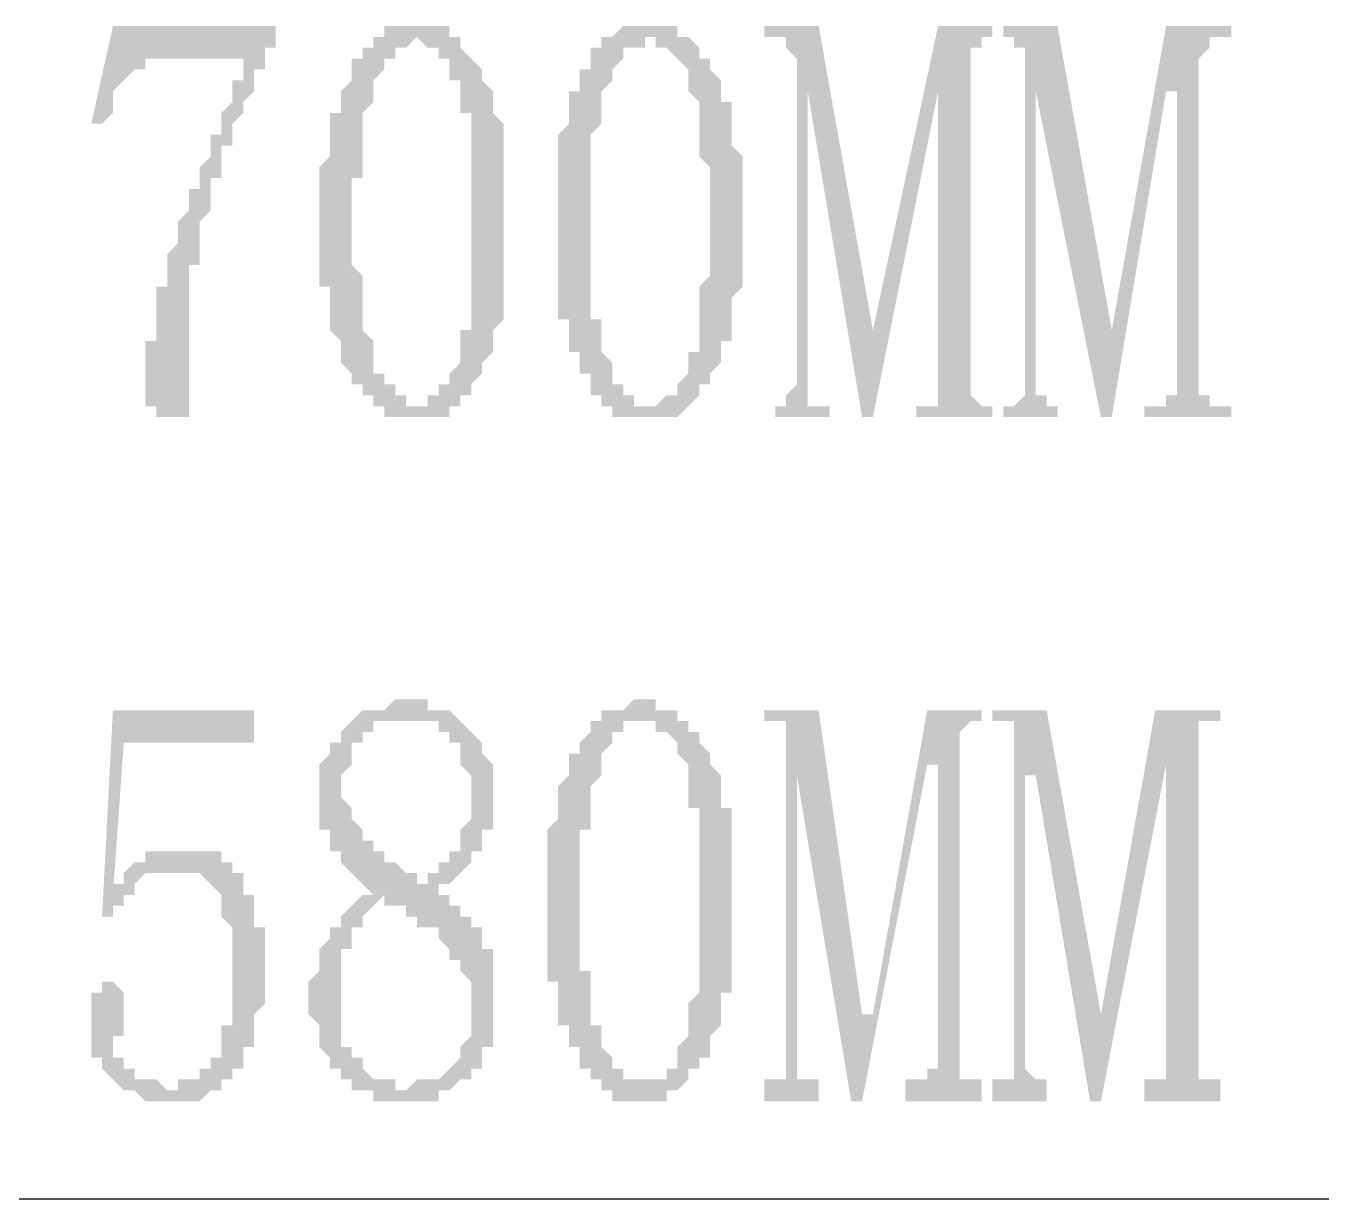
# Model space of a CAD drawing. Header units: inches. Extents: x 11 to 286, y 6 to 196.
# Drawn here: x 100.64 to 105.72, y 100.34 to 104.92 of the extents above; entities that cross this region are included whole.
import ezdxf

# ---------------------------------------------------------------- set-up
doc = ezdxf.new("R2010")
doc.units = ezdxf.units.IN
doc.header["$MEASUREMENT"] = 0
doc.layers.add('PDF_几何图形', color=7, linetype='Continuous')
doc.layers.add('PDF_实体填充', color=7, linetype='Continuous', true_color=0xffffff)

msp = doc.modelspace()

# ---------------------------------------------------------------- hatches: boundary and pattern name
at = {"layer": 'PDF_实体填充', "transparency": 33554559}
for points in [[(101.6141, 104.8314), (101.5718, 104.8314), (101.5718, 104.7891), (101.5718, 104.7468), (101.5294, 104.7468), (101.5294, 104.7044), (101.5294, 104.6621), (101.4871, 104.6198), (101.4871, 104.5774), (101.4448, 104.5351), (101.4448, 104.4928), (101.4448, 104.4504), (101.4024, 104.4504), (101.4024, 104.4081), (101.4024, 104.3658), (101.4024, 104.3234), (101.3601, 104.3234), (101.3601, 104.2811), (101.3601, 104.2388), (101.3601, 104.1964), (101.3178, 104.1541), (101.3178, 104.1118), (101.3178, 104.0694), (101.3178, 104.0271), (101.3178, 103.9848), (101.2754, 103.9848), (101.2754, 103.9424), (101.2754, 103.9001), (101.2754, 103.8578), (101.2754, 103.8154), (101.2754, 103.7731), (101.2754, 103.7308), (101.2754, 103.6884), (101.2754, 103.6461), (101.2754, 103.6038), (101.2754, 103.5614), (101.2754, 103.5191), (101.2754, 103.4768), (101.2754, 103.4344), (101.2754, 103.3921), (101.2331, 103.3921), (101.1908, 103.3921), (101.1484, 103.3921), (101.1484, 103.4344), (101.1061, 103.4344), (101.1061, 103.4768), (101.1061, 103.5191), (101.1061, 103.5614), (101.1061, 103.6038), (101.1061, 103.6461), (101.1061, 103.6884), (101.1484, 103.6884), (101.1484, 103.7308), (101.1484, 103.7731), (101.1484, 103.8154), (101.1484, 103.8578), (101.1484, 103.9001), (101.1908, 103.9001), (101.1908, 103.9424), (101.1908, 103.9848), (101.1908, 104.0271), (101.2331, 104.0694), (101.2331, 104.1118), (101.2331, 104.1541), (101.2754, 104.1964), (101.2754, 104.2388), (101.2754, 104.2811), (101.3178, 104.2811), (101.3178, 104.3234), (101.3178, 104.3658), (101.3601, 104.4081), (101.3601, 104.4504), (101.3601, 104.4928), (101.4024, 104.4928), (101.4024, 104.5351), (101.4024, 104.5774), (101.4448, 104.6198), (101.4448, 104.6621), (101.4448, 104.7044), (101.4871, 104.7044), (101.4871, 104.7468), (101.4871, 104.7891), (101.1484, 104.7891), (101.1061, 104.7891), (101.1061, 104.7468), (101.0638, 104.7468), (101.0214, 104.7044), (100.9791, 104.6621), (100.9791, 104.6198), (100.9791, 104.5774), (100.9368, 104.5351), (100.8944, 104.5351), (100.9791, 104.9161), (101.6141, 104.9161)], [(104.3234, 103.5191), (104.3234, 103.4768), (104.3658, 103.4344), (104.4081, 103.4344), (104.4081, 103.3921), (104.1118, 103.3921), (104.1118, 103.4344), (104.1541, 103.4344), (104.1964, 103.4344), (104.1964, 103.4768), (104.1964, 103.5191), (104.1964, 104.6621), (103.9424, 103.3921), (103.9001, 103.3921), (103.6884, 104.6621), (103.6884, 103.5191), (103.6884, 103.4768), (103.6884, 103.4344), (103.7308, 103.4344), (103.7731, 103.4344), (103.7731, 103.3921), (103.5614, 103.3921), (103.5614, 103.4344), (103.6038, 103.4344), (103.6038, 103.4768), (103.6461, 103.5191), (103.6461, 104.7891), (103.6038, 104.8314), (103.6038, 104.8738), (103.5614, 104.8738), (103.5191, 104.8738), (103.5191, 104.9161), (103.7308, 104.9161), (103.9424, 103.7308), (104.1964, 104.9161), (104.4081, 104.9161), (104.4081, 104.8738), (104.3658, 104.8738), (104.3658, 104.8314), (104.3234, 104.8314), (104.3234, 104.7891)], [(105.2124, 103.5191), (105.2124, 103.4768), (105.2548, 103.4768), (105.2548, 103.4344), (105.2971, 103.4344), (105.3394, 103.4344), (105.3394, 103.3921), (105.0008, 103.3921), (105.0008, 103.4344), (105.0431, 103.4344), (105.0854, 103.4344), (105.0854, 103.4768), (105.1278, 103.4768), (105.1278, 103.5191), (105.1278, 104.6621), (105.0854, 104.6621), (104.8738, 103.3921), (104.8314, 103.3921), (104.5774, 104.6621), (104.5774, 103.5191), (104.5774, 103.4768), (104.6198, 103.4768), (104.6198, 103.4344), (104.6621, 103.4344), (104.6621, 103.3921), (104.4504, 103.3921), (104.4504, 103.4344), (104.4928, 103.4344), (104.5351, 103.4768), (104.5351, 103.5191), (104.5351, 104.7891), (104.5351, 104.8314), (104.4928, 104.8314), (104.4928, 104.8738), (104.4504, 104.8738), (104.4504, 104.9161), (104.6621, 104.9161), (104.8738, 103.7308), (105.0854, 104.9161), (105.3394, 104.9161), (105.3394, 104.8738), (105.2971, 104.8738), (105.2548, 104.8738), (105.2548, 104.8314), (105.2124, 104.7891)], [(101.2754, 101.6988), (101.3178, 101.6988), (101.3601, 101.6988), (101.4024, 101.6988), (101.4024, 101.6564), (101.4448, 101.6564), (101.4448, 101.6141), (101.4871, 101.6141), (101.4871, 101.5718), (101.4871, 101.5294), (101.5294, 101.5294), (101.5294, 101.4871), (101.5294, 101.4448), (101.5294, 101.4024), (101.5718, 101.4024), (101.5718, 101.3601), (101.5718, 101.3178), (101.5718, 101.2754), (101.5718, 101.2331), (101.5718, 101.1908), (101.5718, 101.1484), (101.5718, 101.1061), (101.5294, 101.0638), (101.5294, 101.0214), (101.5294, 100.9791), (101.5294, 100.9368), (101.4871, 100.9368), (101.4871, 100.8944), (101.4871, 100.8521), (101.4448, 100.8521), (101.4448, 100.8098), (101.4024, 100.8098), (101.4024, 100.7674), (101.3601, 100.7674), (101.3178, 100.7251), (101.2754, 100.7251), (101.2331, 100.7251), (101.1908, 100.7251), (101.1484, 100.7251), (101.1061, 100.7251), (101.0638, 100.7674), (101.0214, 100.7674), (100.9791, 100.8098), (100.9368, 100.8521), (100.9368, 100.8944), (100.8944, 100.8944), (100.8944, 100.9368), (100.8944, 100.9791), (100.8944, 101.0214), (100.8944, 101.0638), (100.8944, 101.1061), (100.8944, 101.1484), (100.9368, 101.1484), (100.9368, 101.1908), (100.9791, 101.1908), (101.0214, 101.1484), (101.0214, 101.1061), (101.0214, 101.0638), (101.0214, 101.0214), (101.0214, 100.9791), (100.9791, 100.9791), (100.9791, 100.9368), (100.9791, 100.8944), (101.0214, 100.8944), (101.0214, 100.8521), (101.0638, 100.8521), (101.0638, 100.8098), (101.1061, 100.8098), (101.1484, 100.8098), (101.1908, 100.7674), (101.2331, 100.7674), (101.2331, 100.8098), (101.2754, 100.8098), (101.3178, 100.8098), (101.3178, 100.8521), (101.3601, 100.8521), (101.3601, 100.8944), (101.4024, 100.8944), (101.4024, 100.9368), (101.4024, 100.9791), (101.4024, 101.0214), (101.4448, 101.0214), (101.4448, 101.0638), (101.4448, 101.1061), (101.4448, 101.1484), (101.4448, 101.1908), (101.4448, 101.2331), (101.4448, 101.2754), (101.4448, 101.3178), (101.4448, 101.3601), (101.4448, 101.4024), (101.4024, 101.4448), (101.4024, 101.4871), (101.4024, 101.5294), (101.3601, 101.5718), (101.3178, 101.6141), (101.2754, 101.6141), (101.2331, 101.6141), (101.1908, 101.6141), (101.1484, 101.6141), (101.1061, 101.6141), (101.0638, 101.5718), (101.0638, 101.5294), (101.0214, 101.5294), (101.0214, 101.4871), (100.9791, 101.4871), (100.9791, 101.4448), (100.9368, 101.4448), (100.9791, 102.2491), (101.5294, 102.2491), (101.5294, 102.1221), (101.0214, 102.1221), (100.9791, 101.5294), (100.9791, 101.5718), (101.0214, 101.5718), (101.0214, 101.6141), (101.0638, 101.6564), (101.1061, 101.6564), (101.1061, 101.6988), (101.1484, 101.6988), (101.1908, 101.6988), (101.2331, 101.6988)], [(104.2811, 100.8521), (104.2811, 100.8098), (104.3234, 100.8098), (104.3658, 100.8098), (104.3658, 100.7251), (104.0694, 100.7251), (104.0694, 100.8098), (104.1118, 100.8098), (104.1541, 100.8098), (104.1541, 100.8521), (104.1964, 100.8521), (104.1964, 102.0374), (104.1541, 102.0374), (103.9001, 100.7251), (103.8578, 100.7251), (103.6461, 101.9951), (103.6461, 100.8521), (103.6461, 100.8098), (103.6884, 100.8098), (103.7308, 100.8098), (103.7308, 100.7251), (103.5191, 100.7251), (103.5191, 100.8098), (103.5614, 100.8098), (103.6038, 100.8098), (103.6038, 100.8521), (103.6038, 102.1221), (103.6038, 102.1644), (103.6038, 102.2068), (103.5614, 102.2068), (103.5191, 102.2068), (103.5191, 102.2491), (103.7308, 102.2491), (103.9001, 101.0638), (103.9424, 101.0638), (104.1541, 102.2491), (104.3658, 102.2491), (104.3658, 102.2068), (104.3234, 102.2068), (104.2811, 102.1644), (104.2811, 102.1221)], [(105.2124, 100.8521), (105.2124, 100.8098), (105.2548, 100.8098), (105.2971, 100.8098), (105.2971, 100.7251), (105.0008, 100.7251), (105.0008, 100.8098), (105.0431, 100.8098), (105.0854, 100.8098), (105.0854, 100.8521), (105.0854, 102.0374), (104.8314, 100.7251), (104.7891, 100.7251), (104.5774, 101.9951), (104.5351, 101.9951), (104.5351, 100.8521), (104.5774, 100.8098), (104.6198, 100.8098), (104.6198, 100.7251), (104.4081, 100.7251), (104.4081, 100.8098), (104.4504, 100.8098), (104.4928, 100.8098), (104.4928, 100.8521), (104.4928, 102.1221), (104.4928, 102.1644), (104.4928, 102.2068), (104.4504, 102.2068), (104.4081, 102.2068), (104.4081, 102.2491), (104.6198, 102.2491), (104.8314, 101.0638), (105.0431, 102.2491), (105.2971, 102.2491), (105.2971, 102.2068), (105.2548, 102.2068), (105.2124, 102.2068), (105.2124, 102.1644), (105.2124, 102.1221)]]:
    msp.add_hatch(color=7, dxfattribs=at).paths.add_polyline_path(points, flags=0)
h = msp.add_hatch(color=7, dxfattribs=at)
h.paths.add_polyline_path([(102.1644, 104.8738), (102.1644, 104.8738), (102.1221, 104.8314), (102.1221, 104.8314), (102.1221, 104.8314), (102.0798, 104.8314), (102.0798, 104.8314), (102.0798, 104.7891), (102.0374, 104.7891), (102.0374, 104.7891), (102.0374, 104.7468), (102.0374, 104.7468), (101.9951, 104.7044), (101.9951, 104.7044), (101.9951, 104.6621), (101.9951, 104.6621), (101.9951, 104.6198), (101.9951, 104.6198), (101.9528, 104.5774), (101.9528, 104.5774), (101.9528, 104.5774), (101.9528, 104.5351), (101.9528, 104.5351), (101.9528, 104.4928), (101.9528, 104.4928), (101.9528, 104.4504), (101.9528, 104.4504), (101.9528, 104.4081), (101.9528, 104.4081), (101.9528, 104.3658), (101.9528, 104.3234), (101.9104, 104.3234), (101.9104, 104.2811), (101.9104, 104.2811), (101.9104, 104.2388), (101.9104, 104.1964), (101.9104, 104.1964), (101.9104, 104.1541), (101.9104, 104.1541), (101.9104, 104.1118), (101.9104, 104.1118), (101.9104, 104.0694), (101.9104, 104.0271), (101.9104, 104.0271), (101.9104, 103.9848), (101.9104, 103.9848), (101.9528, 103.9424), (101.9528, 103.9001), (101.9528, 103.9001), (101.9528, 103.8578), (101.9528, 103.8578), (101.9528, 103.8154), (101.9528, 103.8154), (101.9528, 103.7731), (101.9528, 103.7731), (101.9528, 103.7308), (101.9528, 103.7308), (101.9528, 103.7308), (101.9951, 103.6884), (101.9951, 103.6884), (101.9951, 103.6461), (101.9951, 103.6461), (101.9951, 103.6461), (101.9951, 103.6038), (101.9951, 103.5614), (102.0374, 103.5614), (102.0374, 103.5191), (102.0374, 103.5191), (102.0798, 103.5191), (102.0798, 103.4768), (102.0798, 103.4768), (102.0798, 103.4768), (102.1221, 103.4768), (102.1221, 103.4344), (102.1221, 103.4344), (102.1644, 103.4344), (102.1644, 103.4344), (102.1644, 103.4344), (102.2068, 103.4344), (102.2068, 103.4344), (102.2068, 103.4768), (102.2491, 103.4768), (102.2491, 103.4768), (102.2491, 103.4768), (102.2491, 103.5191), (102.2914, 103.5191), (102.2914, 103.5191), (102.2914, 103.5614), (102.2914, 103.5614), (102.3338, 103.6038), (102.3338, 103.6461), (102.3338, 103.6461), (102.3338, 103.6461), (102.3338, 103.6884), (102.3338, 103.6884), (102.3338, 103.7308), (102.3761, 103.7308), (102.3761, 103.7731), (102.3761, 103.7731), (102.3761, 103.8154), (102.3761, 103.8154), (102.3761, 103.8578), (102.3761, 103.8578), (102.3761, 103.9001), (102.3761, 103.9001), (102.3761, 103.9424), (102.3761, 103.9424), (102.3761, 103.9848), (102.3761, 104.0271), (102.3761, 104.0271), (102.3761, 104.0694), (102.3761, 104.0694), (102.3761, 104.1118), (102.3761, 104.1541), (102.3761, 104.1541), (102.3761, 104.1964), (102.3761, 104.1964), (102.3761, 104.2388), (102.3761, 104.2811), (102.3761, 104.2811), (102.3761, 104.3234), (102.3761, 104.3234), (102.3761, 104.3658), (102.3761, 104.3658), (102.3761, 104.4081), (102.3761, 104.4504), (102.3761, 104.4504), (102.3761, 104.4928), (102.3761, 104.4928), (102.3761, 104.5351), (102.3761, 104.5351), (102.3761, 104.5774), (102.3338, 104.5774), (102.3338, 104.5774), (102.3338, 104.6198), (102.3338, 104.6198), (102.3338, 104.6621), (102.3338, 104.6621), (102.3338, 104.6621), (102.3338, 104.7044), (102.2914, 104.7044), (102.2914, 104.7468), (102.2914, 104.7468), (102.2914, 104.7891), (102.2914, 104.7891), (102.2491, 104.7891), (102.2491, 104.8314), (102.2491, 104.8314), (102.2068, 104.8314), (102.2068, 104.8314), (102.2068, 104.8314), (102.1644, 104.8738), (102.1644, 104.8738), (102.1644, 104.8738), (102.1644, 104.8738)], flags=0)
h.paths.add_polyline_path([(102.1644, 103.3921), (102.1221, 103.3921), (102.1221, 103.3921), (102.1221, 103.3921), (102.0798, 103.3921), (102.0798, 103.3921), (102.0798, 103.3921), (102.0374, 103.3921), (102.0374, 103.3921), (102.0374, 103.4344), (101.9951, 103.4344), (101.9951, 103.4344), (101.9951, 103.4768), (101.9528, 103.4768), (101.9528, 103.4768), (101.9528, 103.5191), (101.9104, 103.5191), (101.9104, 103.5614), (101.9104, 103.5614), (101.9104, 103.5614), (101.8681, 103.6038), (101.8681, 103.6038), (101.8681, 103.6461), (101.8681, 103.6461), (101.8681, 103.6461), (101.8681, 103.6884), (101.8681, 103.6884), (101.8258, 103.7308), (101.8258, 103.7308), (101.8258, 103.7731), (101.8258, 103.7731), (101.8258, 103.8154), (101.8258, 103.8154), (101.8258, 103.8578), (101.8258, 103.8578), (101.8258, 103.9001), (101.7834, 103.9001), (101.7834, 103.9424), (101.7834, 103.9424), (101.7834, 103.9848), (101.7834, 103.9848), (101.7834, 104.0271), (101.7834, 104.0694), (101.7834, 104.0694), (101.7834, 104.1118), (101.7834, 104.1541), (101.7834, 104.1541), (101.7834, 104.1964), (101.7834, 104.1964), (101.7834, 104.2388), (101.7834, 104.2388), (101.7834, 104.2811), (101.7834, 104.3234), (101.7834, 104.3234), (101.7834, 104.3658), (101.7834, 104.3658), (101.8258, 104.4081), (101.8258, 104.4081), (101.8258, 104.4504), (101.8258, 104.4504), (101.8258, 104.4928), (101.8258, 104.4928), (101.8258, 104.5351), (101.8258, 104.5351), (101.8258, 104.5774), (101.8681, 104.5774), (101.8681, 104.6198), (101.8681, 104.6198), (101.8681, 104.6621), (101.8681, 104.6621), (101.8681, 104.6621), (101.9104, 104.7044), (101.9104, 104.7044), (101.9104, 104.7468), (101.9104, 104.7468), (101.9104, 104.7891), (101.9528, 104.7891), (101.9528, 104.8314), (101.9528, 104.8314), (101.9951, 104.8314), (101.9951, 104.8738), (101.9951, 104.8738), (102.0374, 104.8738), (102.0374, 104.8738), (102.0374, 104.9161), (102.0798, 104.9161), (102.0798, 104.9161), (102.0798, 104.9161), (102.1221, 104.9161), (102.1221, 104.9161), (102.1644, 104.9161), (102.1644, 104.9161), (102.1644, 104.9161), (102.2068, 104.9161), (102.2068, 104.9161), (102.2068, 104.9161), (102.2491, 104.9161), (102.2491, 104.9161), (102.2914, 104.9161), (102.2914, 104.8738), (102.2914, 104.8738), (102.3338, 104.8738), (102.3338, 104.8738), (102.3338, 104.8314), (102.3338, 104.8314), (102.3761, 104.7891), (102.3761, 104.7891), (102.3761, 104.7891), (102.4184, 104.7468), (102.4184, 104.7468), (102.4184, 104.7044), (102.4184, 104.7044), (102.4184, 104.7044), (102.4608, 104.6621), (102.4608, 104.6621), (102.4608, 104.6198), (102.4608, 104.6198), (102.4608, 104.6198), (102.4608, 104.5774), (102.4608, 104.5774), (102.5031, 104.5351), (102.5031, 104.5351), (102.5031, 104.4928), (102.5031, 104.4928), (102.5031, 104.4504), (102.5031, 104.4504), (102.5031, 104.4081), (102.5031, 104.4081), (102.5031, 104.3658), (102.5031, 104.3234), (102.5031, 104.3234), (102.5031, 104.2811), (102.5031, 104.2811), (102.5031, 104.2388), (102.5031, 104.1964), (102.5031, 104.1964), (102.5031, 104.1541), (102.5031, 104.1541), (102.5031, 104.1118), (102.5031, 104.1118), (102.5031, 104.0694), (102.5031, 104.0271), (102.5031, 104.0271), (102.5031, 103.9848), (102.5031, 103.9848), (102.5031, 103.9424), (102.5031, 103.9424), (102.5031, 103.9001), (102.5031, 103.8578), (102.5031, 103.8578), (102.5031, 103.8154), (102.5031, 103.8154), (102.5031, 103.7731), (102.5031, 103.7731), (102.4608, 103.7308), (102.4608, 103.7308), (102.4608, 103.6884), (102.4608, 103.6884), (102.4608, 103.6884), (102.4608, 103.6461), (102.4608, 103.6461), (102.4184, 103.6038), (102.4184, 103.6038), (102.4184, 103.6038), (102.4184, 103.6038), (102.4184, 103.5614), (102.4184, 103.5614), (102.3761, 103.5191), (102.3761, 103.5191), (102.3761, 103.4768), (102.3338, 103.4768), (102.3338, 103.4768), (102.3338, 103.4344), (102.2914, 103.4344), (102.2914, 103.4344), (102.2914, 103.3921), (102.2491, 103.3921), (102.2491, 103.3921), (102.2491, 103.3921), (102.2068, 103.3921), (102.2068, 103.3921), (102.2068, 103.3921), (102.1644, 103.3921), (102.1644, 103.3921), (102.1644, 103.3921), (102.1644, 103.3921)], flags=0)
h = msp.add_hatch(color=7, dxfattribs=at)
h.paths.add_polyline_path([(103.0534, 104.8738), (103.0534, 104.8738), (103.0534, 104.8314), (103.0111, 104.8314), (103.0111, 104.8314), (103.0111, 104.8314), (102.9688, 104.8314), (102.9688, 104.7891), (102.9688, 104.7891), (102.9688, 104.7891), (102.9264, 104.7468), (102.9264, 104.7468), (102.9264, 104.7044), (102.9264, 104.7044), (102.8841, 104.6621), (102.8841, 104.6621), (102.8841, 104.6198), (102.8841, 104.6198), (102.8841, 104.5774), (102.8841, 104.5774), (102.8841, 104.5774), (102.8841, 104.5351), (102.8841, 104.5351), (102.8418, 104.4928), (102.8418, 104.4928), (102.8418, 104.4504), (102.8418, 104.4504), (102.8418, 104.4081), (102.8418, 104.4081), (102.8418, 104.3658), (102.8418, 104.3234), (102.8418, 104.3234), (102.8418, 104.2811), (102.8418, 104.2811), (102.8418, 104.2388), (102.8418, 104.1964), (102.8418, 104.1964), (102.8418, 104.1541), (102.8418, 104.1541), (102.8418, 104.1118), (102.8418, 104.1118), (102.8418, 104.0694), (102.8418, 104.0271), (102.8418, 104.0271), (102.8418, 103.9848), (102.8418, 103.9848), (102.8418, 103.9424), (102.8418, 103.9001), (102.8418, 103.9001), (102.8418, 103.8578), (102.8418, 103.8578), (102.8418, 103.8154), (102.8418, 103.8154), (102.8418, 103.7731), (102.8841, 103.7731), (102.8841, 103.7308), (102.8841, 103.7308), (102.8841, 103.7308), (102.8841, 103.6884), (102.8841, 103.6884), (102.8841, 103.6461), (102.8841, 103.6461), (102.8841, 103.6461), (102.9264, 103.6038), (102.9264, 103.5614), (102.9264, 103.5614), (102.9264, 103.5191), (102.9688, 103.5191), (102.9688, 103.5191), (102.9688, 103.4768), (103.0111, 103.4768), (103.0111, 103.4768), (103.0111, 103.4768), (103.0111, 103.4344), (103.0534, 103.4344), (103.0534, 103.4344), (103.0534, 103.4344), (103.0958, 103.4344), (103.0958, 103.4344), (103.0958, 103.4344), (103.1381, 103.4768), (103.1381, 103.4768), (103.1381, 103.4768), (103.1804, 103.4768), (103.1804, 103.5191), (103.1804, 103.5191), (103.1804, 103.5191), (103.2228, 103.5614), (103.2228, 103.5614), (103.2228, 103.6038), (103.2228, 103.6461), (103.2228, 103.6461), (103.2651, 103.6461), (103.2651, 103.6884), (103.2651, 103.6884), (103.2651, 103.7308), (103.2651, 103.7308), (103.2651, 103.7731), (103.2651, 103.7731), (103.2651, 103.8154), (103.2651, 103.8154), (103.2651, 103.8578), (103.2651, 103.8578), (103.2651, 103.9001), (103.2651, 103.9001), (103.3074, 103.9424), (103.3074, 103.9424), (103.3074, 103.9848), (103.3074, 104.0271), (103.3074, 104.0271), (103.3074, 104.0694), (103.3074, 104.0694), (103.3074, 104.1118), (103.3074, 104.1541), (103.3074, 104.1541), (103.3074, 104.1964), (103.3074, 104.1964), (103.3074, 104.2388), (103.3074, 104.2811), (103.3074, 104.2811), (103.3074, 104.3234), (103.3074, 104.3234), (103.3074, 104.3658), (103.3074, 104.3658), (103.2651, 104.4081), (103.2651, 104.4504), (103.2651, 104.4504), (103.2651, 104.4928), (103.2651, 104.4928), (103.2651, 104.5351), (103.2651, 104.5351), (103.2651, 104.5774), (103.2651, 104.5774), (103.2651, 104.5774), (103.2651, 104.6198), (103.2651, 104.6198), (103.2228, 104.6621), (103.2228, 104.6621), (103.2228, 104.6621), (103.2228, 104.7044), (103.2228, 104.7044), (103.2228, 104.7468), (103.2228, 104.7468), (103.1804, 104.7891), (103.1804, 104.7891), (103.1804, 104.7891), (103.1381, 104.8314), (103.1381, 104.8314), (103.1381, 104.8314), (103.0958, 104.8314), (103.0958, 104.8314), (103.0958, 104.8738), (103.0534, 104.8738), (103.0534, 104.8738), (103.0534, 104.8738)], flags=0)
h.paths.add_polyline_path([(103.0534, 103.3921), (103.0534, 103.3921), (103.0534, 103.3921), (103.0111, 103.3921), (103.0111, 103.3921), (102.9688, 103.3921), (102.9688, 103.3921), (102.9688, 103.3921), (102.9264, 103.3921), (102.9264, 103.4344), (102.9264, 103.4344), (102.8841, 103.4344), (102.8841, 103.4768), (102.8841, 103.4768), (102.8418, 103.4768), (102.8418, 103.5191), (102.8418, 103.5191), (102.8418, 103.5614), (102.7994, 103.5614), (102.7994, 103.5614), (102.7994, 103.6038), (102.7994, 103.6038), (102.7994, 103.6461), (102.7571, 103.6461), (102.7571, 103.6461), (102.7571, 103.6884), (102.7571, 103.6884), (102.7571, 103.7308), (102.7571, 103.7308), (102.7571, 103.7731), (102.7148, 103.7731), (102.7148, 103.8154), (102.7148, 103.8154), (102.7148, 103.8578), (102.7148, 103.8578), (102.7148, 103.9001), (102.7148, 103.9001), (102.7148, 103.9424), (102.7148, 103.9424), (102.7148, 103.9848), (102.7148, 103.9848), (102.7148, 104.0271), (102.7148, 104.0694), (102.7148, 104.0694), (102.7148, 104.1118), (102.7148, 104.1541), (102.7148, 104.1541), (102.7148, 104.1964), (102.7148, 104.1964), (102.7148, 104.2388), (102.7148, 104.2388), (102.7148, 104.2811), (102.7148, 104.3234), (102.7148, 104.3234), (102.7148, 104.3658), (102.7148, 104.3658), (102.7148, 104.4081), (102.7148, 104.4081), (102.7148, 104.4504), (102.7148, 104.4504), (102.7148, 104.4928), (102.7148, 104.4928), (102.7571, 104.5351), (102.7571, 104.5351), (102.7571, 104.5774), (102.7571, 104.5774), (102.7571, 104.6198), (102.7571, 104.6198), (102.7571, 104.6621), (102.7994, 104.6621), (102.7994, 104.6621), (102.7994, 104.7044), (102.7994, 104.7044), (102.7994, 104.7468), (102.8418, 104.7468), (102.8418, 104.7891), (102.8418, 104.7891), (102.8418, 104.8314), (102.8841, 104.8314), (102.8841, 104.8314), (102.8841, 104.8738), (102.9264, 104.8738), (102.9264, 104.8738), (102.9264, 104.8738), (102.9688, 104.9161), (102.9688, 104.9161), (102.9688, 104.9161), (103.0111, 104.9161), (103.0111, 104.9161), (103.0534, 104.9161), (103.0534, 104.9161), (103.0534, 104.9161), (103.0958, 104.9161), (103.0958, 104.9161), (103.1381, 104.9161), (103.1381, 104.9161), (103.1381, 104.9161), (103.1804, 104.9161), (103.1804, 104.9161), (103.1804, 104.8738), (103.2228, 104.8738), (103.2228, 104.8738), (103.2228, 104.8738), (103.2651, 104.8314), (103.2651, 104.8314), (103.2651, 104.7891), (103.3074, 104.7891), (103.3074, 104.7891), (103.3074, 104.7468), (103.3074, 104.7468), (103.3498, 104.7044), (103.3498, 104.7044), (103.3498, 104.7044), (103.3498, 104.6621), (103.3498, 104.6621), (103.3498, 104.6198), (103.3921, 104.6198), (103.3921, 104.6198), (103.3921, 104.5774), (103.3921, 104.5774), (103.3921, 104.5351), (103.3921, 104.5351), (103.3921, 104.4928), (103.3921, 104.4928), (103.3921, 104.4504), (103.3921, 104.4504), (103.4344, 104.4081), (103.4344, 104.4081), (103.4344, 104.3658), (103.4344, 104.3234), (103.4344, 104.3234), (103.4344, 104.2811), (103.4344, 104.2811), (103.4344, 104.2388), (103.4344, 104.1964), (103.4344, 104.1964), (103.4344, 104.1541), (103.4344, 104.1541), (103.4344, 104.1118), (103.4344, 104.1118), (103.4344, 104.0694), (103.4344, 104.0271), (103.4344, 104.0271), (103.4344, 103.9848), (103.4344, 103.9848), (103.4344, 103.9424), (103.4344, 103.9424), (103.4344, 103.9001), (103.3921, 103.8578), (103.3921, 103.8578), (103.3921, 103.8154), (103.3921, 103.8154), (103.3921, 103.7731), (103.3921, 103.7731), (103.3921, 103.7308), (103.3921, 103.7308), (103.3921, 103.6884), (103.3921, 103.6884), (103.3498, 103.6884), (103.3498, 103.6461), (103.3498, 103.6461), (103.3498, 103.6038), (103.3498, 103.6038), (103.3498, 103.6038), (103.3498, 103.6038), (103.3074, 103.5614), (103.3074, 103.5614), (103.3074, 103.5191), (103.2651, 103.5191), (103.2651, 103.4768), (103.2651, 103.4768), (103.2651, 103.4768), (103.2228, 103.4344), (103.2228, 103.4344), (103.2228, 103.4344), (103.1804, 103.3921), (103.1804, 103.3921), (103.1804, 103.3921), (103.1381, 103.3921), (103.1381, 103.3921), (103.0958, 103.3921), (103.0958, 103.3921), (103.0958, 103.3921), (103.0534, 103.3921), (103.0534, 103.3921), (103.0534, 103.3921)], flags=0)
h = msp.add_hatch(color=7, dxfattribs=at)
h.paths.add_polyline_path([(101.8681, 101.1061), (101.8681, 101.0638), (101.8681, 101.0638), (101.8681, 101.0214), (101.8681, 101.0214), (101.8681, 100.9791), (101.8681, 100.9791), (101.8681, 100.9368), (101.9104, 100.9368), (101.9104, 100.9368), (101.9104, 100.8944), (101.9104, 100.8944), (101.9528, 100.8944), (101.9528, 100.8521), (101.9528, 100.8521), (101.9528, 100.8521), (101.9951, 100.8098), (101.9951, 100.8098), (102.0374, 100.8098), (102.0374, 100.8098), (102.0374, 100.8098), (102.0798, 100.8098), (102.0798, 100.7674), (102.1221, 100.7674), (102.1221, 100.7674), (102.1221, 100.7674), (102.1644, 100.8098), (102.1644, 100.8098), (102.2068, 100.8098), (102.2068, 100.8098), (102.2491, 100.8098), (102.2491, 100.8098), (102.2491, 100.8098), (102.2914, 100.8521), (102.2914, 100.8521), (102.2914, 100.8521), (102.2914, 100.8521), (102.3338, 100.8944), (102.3338, 100.8944), (102.3338, 100.8944), (102.3338, 100.9368), (102.3338, 100.9368), (102.3761, 100.9791), (102.3761, 100.9791), (102.3761, 101.0214), (102.3761, 101.0214), (102.3761, 101.0638), (102.3761, 101.0638), (102.3761, 101.1061), (102.3761, 101.1061), (102.3761, 101.1484), (102.3761, 101.1484), (102.3761, 101.1908), (102.3761, 101.1908), (102.3338, 101.2331), (102.3338, 101.2331), (102.3338, 101.2754), (102.3338, 101.2754), (102.2914, 101.2754), (102.2914, 101.3178), (102.2914, 101.3178), (102.2914, 101.3178), (102.2491, 101.3601), (102.2491, 101.3601), (102.2491, 101.3601), (102.2491, 101.4024), (102.2068, 101.4024), (102.2068, 101.4024), (102.1644, 101.4024), (102.1644, 101.4448), (102.1644, 101.4448), (102.1221, 101.4448), (102.1221, 101.4448), (102.1221, 101.4871), (102.0798, 101.4871), (102.0798, 101.4871), (102.0374, 101.4871), (102.0374, 101.5294), (101.9951, 101.4871), (101.9951, 101.4871), (101.9951, 101.4871), (101.9528, 101.4448), (101.9528, 101.4448), (101.9528, 101.4448), (101.9528, 101.4024), (101.9104, 101.4024), (101.9104, 101.3601), (101.9104, 101.3601), (101.9104, 101.3178), (101.9104, 101.3178), (101.8681, 101.3178), (101.8681, 101.2754), (101.8681, 101.2754), (101.8681, 101.2331), (101.8681, 101.2331), (101.8681, 101.1908), (101.8681, 101.1484), (101.8681, 101.1484), (101.8681, 101.1061), (101.8681, 101.1061), (101.8681, 101.1061)], flags=0)
h.paths.add_polyline_path([(102.4608, 101.1061), (102.4608, 101.1061), (102.4608, 101.0638), (102.4608, 101.0638), (102.4608, 101.0214), (102.4608, 101.0214), (102.4608, 100.9791), (102.4608, 100.9791), (102.4608, 100.9368), (102.4608, 100.9368), (102.4184, 100.9368), (102.4184, 100.8944), (102.4184, 100.8944), (102.4184, 100.8521), (102.3761, 100.8521), (102.3761, 100.8521), (102.3761, 100.8098), (102.3338, 100.8098), (102.3338, 100.8098), (102.3338, 100.8098), (102.2914, 100.7674), (102.2914, 100.7674), (102.2914, 100.7674), (102.2491, 100.7674), (102.2491, 100.7674), (102.2491, 100.7251), (102.2068, 100.7251), (102.2068, 100.7251), (102.1644, 100.7251), (102.1644, 100.7251), (102.1221, 100.7251), (102.1221, 100.7251), (102.1221, 100.7251), (102.0798, 100.7251), (102.0798, 100.7251), (102.0798, 100.7251), (102.0374, 100.7251), (102.0374, 100.7251), (101.9951, 100.7251), (101.9951, 100.7674), (101.9951, 100.7674), (101.9528, 100.7674), (101.9528, 100.7674), (101.9104, 100.7674), (101.9104, 100.8098), (101.9104, 100.8098), (101.8681, 100.8098), (101.8681, 100.8521), (101.8681, 100.8521), (101.8258, 100.8521), (101.8258, 100.8944), (101.8258, 100.8944), (101.8258, 100.8944), (101.7834, 100.9368), (101.7834, 100.9368), (101.7834, 100.9791), (101.7834, 100.9791), (101.7834, 101.0214), (101.7834, 101.0214), (101.7411, 101.0638), (101.7411, 101.0638), (101.7411, 101.1061), (101.7411, 101.1061), (101.7411, 101.1484), (101.7411, 101.1484), (101.7411, 101.1908), (101.7411, 101.1908), (101.7834, 101.2331), (101.7834, 101.2331), (101.7834, 101.2754), (101.7834, 101.2754), (101.7834, 101.3178), (101.7834, 101.3178), (101.8258, 101.3601), (101.8258, 101.3601), (101.8258, 101.3601), (101.8258, 101.3601), (101.8258, 101.4024), (101.8681, 101.4024), (101.8681, 101.4448), (101.8681, 101.4448), (101.8681, 101.4448), (101.9104, 101.4871), (101.9104, 101.4871), (101.9104, 101.4871), (101.9528, 101.5294), (101.9528, 101.5294), (101.9951, 101.5294), (101.9951, 101.5294), (101.9528, 101.5718), (101.9528, 101.5718), (101.9528, 101.5718), (101.9104, 101.6141), (101.9104, 101.6141), (101.9104, 101.6141), (101.8681, 101.6564), (101.8681, 101.6564), (101.8681, 101.6564), (101.8681, 101.6988), (101.8258, 101.6988), (101.8258, 101.6988), (101.8258, 101.7411), (101.8258, 101.7411), (101.8258, 101.7834), (101.7834, 101.7834), (101.7834, 101.8258), (101.7834, 101.8258), (101.7834, 101.8681), (101.7834, 101.8681), (101.7834, 101.9104), (101.7834, 101.9104), (101.7834, 101.9528), (101.7834, 101.9528), (101.7834, 101.9951), (101.7834, 101.9951), (101.7834, 102.0374), (101.7834, 102.0374), (101.8258, 102.0798), (101.8258, 102.0798), (101.8258, 102.0798), (101.8258, 102.1221), (101.8681, 102.1221), (101.8681, 102.1644), (101.8681, 102.1644), (101.8681, 102.1644), (101.8681, 102.1644), (101.9104, 102.2068), (101.9104, 102.2068), (101.9104, 102.2068), (101.9528, 102.2491), (101.9528, 102.2491), (101.9528, 102.2491), (101.9951, 102.2491), (101.9951, 102.2491), (102.0374, 102.2491), (102.0374, 102.2491), (102.0798, 102.2914), (102.0798, 102.2914), (102.0798, 102.2914), (102.1221, 102.2914), (102.1221, 102.2914), (102.1644, 102.2914), (102.1644, 102.2914), (102.2068, 102.2914), (102.2068, 102.2914), (102.2068, 102.2491), (102.2491, 102.2491), (102.2491, 102.2491), (102.2914, 102.2491), (102.2914, 102.2491), (102.2914, 102.2491), (102.3338, 102.2068), (102.3338, 102.2068), (102.3338, 102.2068), (102.3761, 102.1644), (102.3761, 102.1644), (102.3761, 102.1644), (102.4184, 102.1221), (102.4184, 102.1221), (102.4184, 102.1221), (102.4184, 102.0798), (102.4184, 102.0798), (102.4608, 102.0374), (102.4608, 102.0374), (102.4608, 101.9951), (102.4608, 101.9951), (102.4608, 101.9528), (102.4608, 101.9528), (102.4608, 101.9104), (102.4608, 101.9104), (102.4608, 101.9104), (102.4608, 101.8681), (102.4608, 101.8681), (102.4608, 101.8258), (102.4608, 101.7834), (102.4608, 101.7834), (102.4184, 101.7834), (102.4184, 101.7411), (102.4184, 101.7411), (102.4184, 101.6988), (102.4184, 101.6988), (102.3761, 101.6988), (102.3761, 101.6564), (102.3761, 101.6564), (102.3761, 101.6564), (102.3338, 101.6141), (102.3338, 101.6141), (102.3338, 101.6141), (102.2914, 101.5718), (102.2914, 101.5718), (102.2491, 101.5718), (102.2491, 101.5718), (102.2491, 101.5294), (102.2491, 101.5294), (102.2914, 101.5294), (102.2914, 101.5294), (102.2914, 101.4871), (102.3338, 101.4871), (102.3338, 101.4448), (102.3338, 101.4448), (102.3761, 101.4448), (102.3761, 101.4024), (102.3761, 101.4024), (102.4184, 101.4024), (102.4184, 101.3601), (102.4184, 101.3601), (102.4184, 101.3601), (102.4184, 101.3178), (102.4608, 101.3178), (102.4608, 101.2754), (102.4608, 101.2754), (102.4608, 101.2331), (102.4608, 101.2331), (102.4608, 101.1908), (102.4608, 101.1908), (102.4608, 101.1484), (102.4608, 101.1484), (102.4608, 101.1061), (102.4608, 101.1061)], flags=0)
h.paths.add_polyline_path([(102.3761, 101.9104), (102.3761, 101.9104), (102.3761, 101.9528), (102.3761, 101.9528), (102.3761, 101.9951), (102.3338, 102.0374), (102.3338, 102.0374), (102.3338, 102.0374), (102.3338, 102.0798), (102.3338, 102.0798), (102.3338, 102.1221), (102.2914, 102.1221), (102.2914, 102.1221), (102.2914, 102.1644), (102.2914, 102.1644), (102.2491, 102.1644), (102.2491, 102.2068), (102.2491, 102.2068), (102.2068, 102.2068), (102.2068, 102.2068), (102.1644, 102.2068), (102.1644, 102.2068), (102.1221, 102.2068), (102.1221, 102.2068), (102.1221, 102.2068), (102.0798, 102.2068), (102.0798, 102.2068), (102.0374, 102.2068), (102.0374, 102.2068), (101.9951, 102.2068), (101.9951, 102.2068), (101.9951, 102.1644), (101.9528, 102.1644), (101.9528, 102.1644), (101.9528, 102.1221), (101.9528, 102.1221), (101.9104, 102.1221), (101.9104, 102.0798), (101.9104, 102.0798), (101.9104, 102.0374), (101.9104, 102.0374), (101.8681, 101.9951), (101.8681, 101.9951), (101.8681, 101.9528), (101.8681, 101.9528), (101.8681, 101.9528), (101.8681, 101.9104), (101.8681, 101.9104), (101.9104, 101.8681), (101.9104, 101.8681), (101.9104, 101.8258), (101.9104, 101.8258), (101.9104, 101.8258), (101.9528, 101.7834), (101.9528, 101.7834), (101.9528, 101.7411), (101.9528, 101.7411), (101.9951, 101.7411), (101.9951, 101.7411), (101.9951, 101.6988), (101.9951, 101.6988), (102.0374, 101.6988), (102.0374, 101.6988), (102.0374, 101.6564), (102.0798, 101.6564), (102.0798, 101.6564), (102.1221, 101.6141), (102.1221, 101.6141), (102.1221, 101.6141), (102.1644, 101.6141), (102.1644, 101.5718), (102.2068, 101.5718), (102.2068, 101.6141), (102.2491, 101.6141), (102.2491, 101.6141), (102.2491, 101.6564), (102.2914, 101.6564), (102.2914, 101.6564), (102.2914, 101.6988), (102.2914, 101.6988), (102.3338, 101.6988), (102.3338, 101.6988), (102.3338, 101.7411), (102.3338, 101.7411), (102.3338, 101.7834), (102.3338, 101.7834), (102.3761, 101.8258), (102.3761, 101.8258), (102.3761, 101.8681), (102.3761, 101.8681), (102.3761, 101.9104), (102.3761, 101.9104), (102.3761, 101.9104)], flags=0)
h = msp.add_hatch(color=7, dxfattribs=at)
h.paths.add_polyline_path([(103.0534, 102.2068), (103.0111, 102.2068), (103.0111, 102.2068), (103.0111, 102.2068), (102.9688, 102.2068), (102.9688, 102.1644), (102.9688, 102.1644), (102.9264, 102.1644), (102.9264, 102.1221), (102.9264, 102.1221), (102.9264, 102.1221), (102.8841, 102.0798), (102.8841, 102.0798), (102.8841, 102.0374), (102.8841, 102.0374), (102.8841, 101.9951), (102.8841, 101.9951), (102.8418, 101.9528), (102.8418, 101.9528), (102.8418, 101.9104), (102.8418, 101.9104), (102.8418, 101.9104), (102.8418, 101.8681), (102.8418, 101.8681), (102.8418, 101.8258), (102.8418, 101.8258), (102.8418, 101.7834), (102.7994, 101.7834), (102.7994, 101.7411), (102.7994, 101.6988), (102.7994, 101.6988), (102.7994, 101.6564), (102.7994, 101.6564), (102.7994, 101.6141), (102.7994, 101.5718), (102.7994, 101.5718), (102.7994, 101.5294), (102.7994, 101.5294), (102.7994, 101.4871), (102.7994, 101.4871), (102.7994, 101.4448), (102.7994, 101.4024), (102.7994, 101.4024), (102.7994, 101.3601), (102.7994, 101.3601), (102.7994, 101.3178), (102.7994, 101.2754), (102.7994, 101.2754), (102.7994, 101.2331), (102.8418, 101.2331), (102.8418, 101.1908), (102.8418, 101.1908), (102.8418, 101.1484), (102.8418, 101.1484), (102.8418, 101.1061), (102.8418, 101.1061), (102.8418, 101.0638), (102.8418, 101.0638), (102.8418, 101.0638), (102.8418, 101.0214), (102.8841, 101.0214), (102.8841, 100.9791), (102.8841, 100.9791), (102.8841, 100.9368), (102.8841, 100.9368), (102.9264, 100.8944), (102.9264, 100.8944), (102.9264, 100.8521), (102.9264, 100.8521), (102.9688, 100.8521), (102.9688, 100.8098), (102.9688, 100.8098), (102.9688, 100.8098), (103.0111, 100.8098), (103.0111, 100.8098), (103.0111, 100.8098), (103.0534, 100.8098), (103.0534, 100.8098), (103.0534, 100.8098), (103.0958, 100.8098), (103.0958, 100.8098), (103.0958, 100.8098), (103.1381, 100.8098), (103.1381, 100.8521), (103.1381, 100.8521), (103.1804, 100.8521), (103.1804, 100.8944), (103.1804, 100.8944), (103.1804, 100.9368), (103.1804, 100.9368), (103.2228, 100.9791), (103.2228, 100.9791), (103.2228, 101.0214), (103.2228, 101.0214), (103.2228, 101.0638), (103.2228, 101.0638), (103.2228, 101.1061), (103.2228, 101.1061), (103.2228, 101.1061), (103.2651, 101.1484), (103.2651, 101.1484), (103.2651, 101.1908), (103.2651, 101.2331), (103.2651, 101.2331), (103.2651, 101.2754), (103.2651, 101.2754), (103.2651, 101.3178), (103.2651, 101.3178), (103.2651, 101.3601), (103.2651, 101.4024), (103.2651, 101.4024), (103.2651, 101.4448), (103.2651, 101.4448), (103.2651, 101.4871), (103.2651, 101.4871), (103.2651, 101.5294), (103.2651, 101.5718), (103.2651, 101.5718), (103.2651, 101.6141), (103.2651, 101.6564), (103.2651, 101.6564), (103.2651, 101.6988), (103.2651, 101.6988), (103.2651, 101.7411), (103.2651, 101.7411), (103.2651, 101.7834), (103.2651, 101.8258), (103.2651, 101.8258), (103.2651, 101.8681), (103.2228, 101.8681), (103.2228, 101.9104), (103.2228, 101.9104), (103.2228, 101.9104), (103.2228, 101.9528), (103.2228, 101.9528), (103.2228, 101.9951), (103.2228, 101.9951), (103.2228, 102.0374), (103.2228, 102.0374), (103.2228, 102.0374), (103.1804, 102.0798), (103.1804, 102.0798), (103.1804, 102.1221), (103.1804, 102.1221), (103.1381, 102.1644), (103.1381, 102.1644), (103.1381, 102.1644), (103.0958, 102.1644), (103.0958, 102.2068), (103.0958, 102.2068), (103.0534, 102.2068), (103.0534, 102.2068), (103.0534, 102.2068), (103.0534, 102.2068), (103.0534, 102.2068)], flags=0)
h.paths.add_polyline_path([(103.0534, 100.7251), (103.0111, 100.7251), (103.0111, 100.7251), (103.0111, 100.7251), (102.9688, 100.7251), (102.9688, 100.7251), (102.9264, 100.7251), (102.9264, 100.7674), (102.9264, 100.7674), (102.8841, 100.7674), (102.8841, 100.7674), (102.8841, 100.8098), (102.8418, 100.8098), (102.8418, 100.8098), (102.8418, 100.8521), (102.7994, 100.8521), (102.7994, 100.8944), (102.7994, 100.8944), (102.7994, 100.9368), (102.7571, 100.9368), (102.7571, 100.9368), (102.7571, 100.9791), (102.7571, 100.9791), (102.7571, 100.9791), (102.7571, 101.0214), (102.7148, 101.0214), (102.7148, 101.0638), (102.7148, 101.0638), (102.7148, 101.1061), (102.7148, 101.1061), (102.7148, 101.1061), (102.7148, 101.1484), (102.7148, 101.1484), (102.7148, 101.1908), (102.6724, 101.1908), (102.6724, 101.2331), (102.6724, 101.2754), (102.6724, 101.2754), (102.6724, 101.3178), (102.6724, 101.3178), (102.6724, 101.3601), (102.6724, 101.3601), (102.6724, 101.4024), (102.6724, 101.4448), (102.6724, 101.4448), (102.6724, 101.4871), (102.6724, 101.4871), (102.6724, 101.5294), (102.6724, 101.5718), (102.6724, 101.5718), (102.6724, 101.6141), (102.6724, 101.6141), (102.6724, 101.6564), (102.6724, 101.6988), (102.6724, 101.6988), (102.6724, 101.7411), (102.6724, 101.7411), (102.6724, 101.7834), (102.6724, 101.7834), (102.7148, 101.8258), (102.7148, 101.8258), (102.7148, 101.8681), (102.7148, 101.8681), (102.7148, 101.9104), (102.7148, 101.9104), (102.7148, 101.9528), (102.7148, 101.9528), (102.7571, 101.9951), (102.7571, 101.9951), (102.7571, 102.0374), (102.7571, 102.0374), (102.7571, 102.0374), (102.7571, 102.0798), (102.7994, 102.0798), (102.7994, 102.1221), (102.7994, 102.1221), (102.8418, 102.1644), (102.8418, 102.1644), (102.8418, 102.1644), (102.8418, 102.2068), (102.8841, 102.2068), (102.8841, 102.2068), (102.8841, 102.2491), (102.9264, 102.2491), (102.9264, 102.2491), (102.9264, 102.2491), (102.9688, 102.2491), (102.9688, 102.2491), (103.0111, 102.2914), (103.0111, 102.2914), (103.0111, 102.2914), (103.0534, 102.2914), (103.0534, 102.2914), (103.0534, 102.2914), (103.0958, 102.2914), (103.0958, 102.2491), (103.1381, 102.2491), (103.1381, 102.2491), (103.1381, 102.2491), (103.1804, 102.2491), (103.1804, 102.2491), (103.1804, 102.2068), (103.2228, 102.2068), (103.2228, 102.2068), (103.2228, 102.1644), (103.2651, 102.1644), (103.2651, 102.1644), (103.2651, 102.1221), (103.2651, 102.1221), (103.3074, 102.0798), (103.3074, 102.0798), (103.3074, 102.0374), (103.3074, 102.0374), (103.3074, 102.0374), (103.3498, 101.9951), (103.3498, 101.9951), (103.3498, 101.9528), (103.3498, 101.9528), (103.3498, 101.9528), (103.3498, 101.9104), (103.3498, 101.9104), (103.3498, 101.8681), (103.3921, 101.8681), (103.3921, 101.8258), (103.3921, 101.8258), (103.3921, 101.7834), (103.3921, 101.7834), (103.3921, 101.7411), (103.3921, 101.6988), (103.3921, 101.6988), (103.3921, 101.6564), (103.3921, 101.6564), (103.3921, 101.6141), (103.3921, 101.5718), (103.3921, 101.5718), (103.3921, 101.5294), (103.3921, 101.5294), (103.3921, 101.4871), (103.3921, 101.4871), (103.3921, 101.4448), (103.3921, 101.4448), (103.3921, 101.4024), (103.3921, 101.3601), (103.3921, 101.3601), (103.3921, 101.3178), (103.3921, 101.3178), (103.3921, 101.2754), (103.3921, 101.2331), (103.3921, 101.2331), (103.3921, 101.1908), (103.3921, 101.1908), (103.3921, 101.1484), (103.3498, 101.1484), (103.3498, 101.1061), (103.3498, 101.1061), (103.3498, 101.0638), (103.3498, 101.0638), (103.3498, 101.0214), (103.3498, 101.0214), (103.3498, 101.0214), (103.3074, 100.9791), (103.3074, 100.9791), (103.3074, 100.9368), (103.3074, 100.9368), (103.3074, 100.9368), (103.3074, 100.8944), (103.2651, 100.8944), (103.2651, 100.8944), (103.2651, 100.8521), (103.2228, 100.8521), (103.2228, 100.8098), (103.2228, 100.8098), (103.2228, 100.8098), (103.1804, 100.7674), (103.1804, 100.7674), (103.1804, 100.7674), (103.1381, 100.7674), (103.1381, 100.7251), (103.0958, 100.7251), (103.0958, 100.7251), (103.0958, 100.7251), (103.0534, 100.7251), (103.0534, 100.7251), (103.0534, 100.7251), (103.0534, 100.7251), (103.0534, 100.7251)], flags=0)

# ---------------------------------------------------------------- linework, layer by layer
at = {"layer": 'PDF_几何图形'}
msp.add_line((86.2471, 100.3441), (105.7204, 100.3441), dxfattribs=at)

doc.saveas('drawing.dxf')
